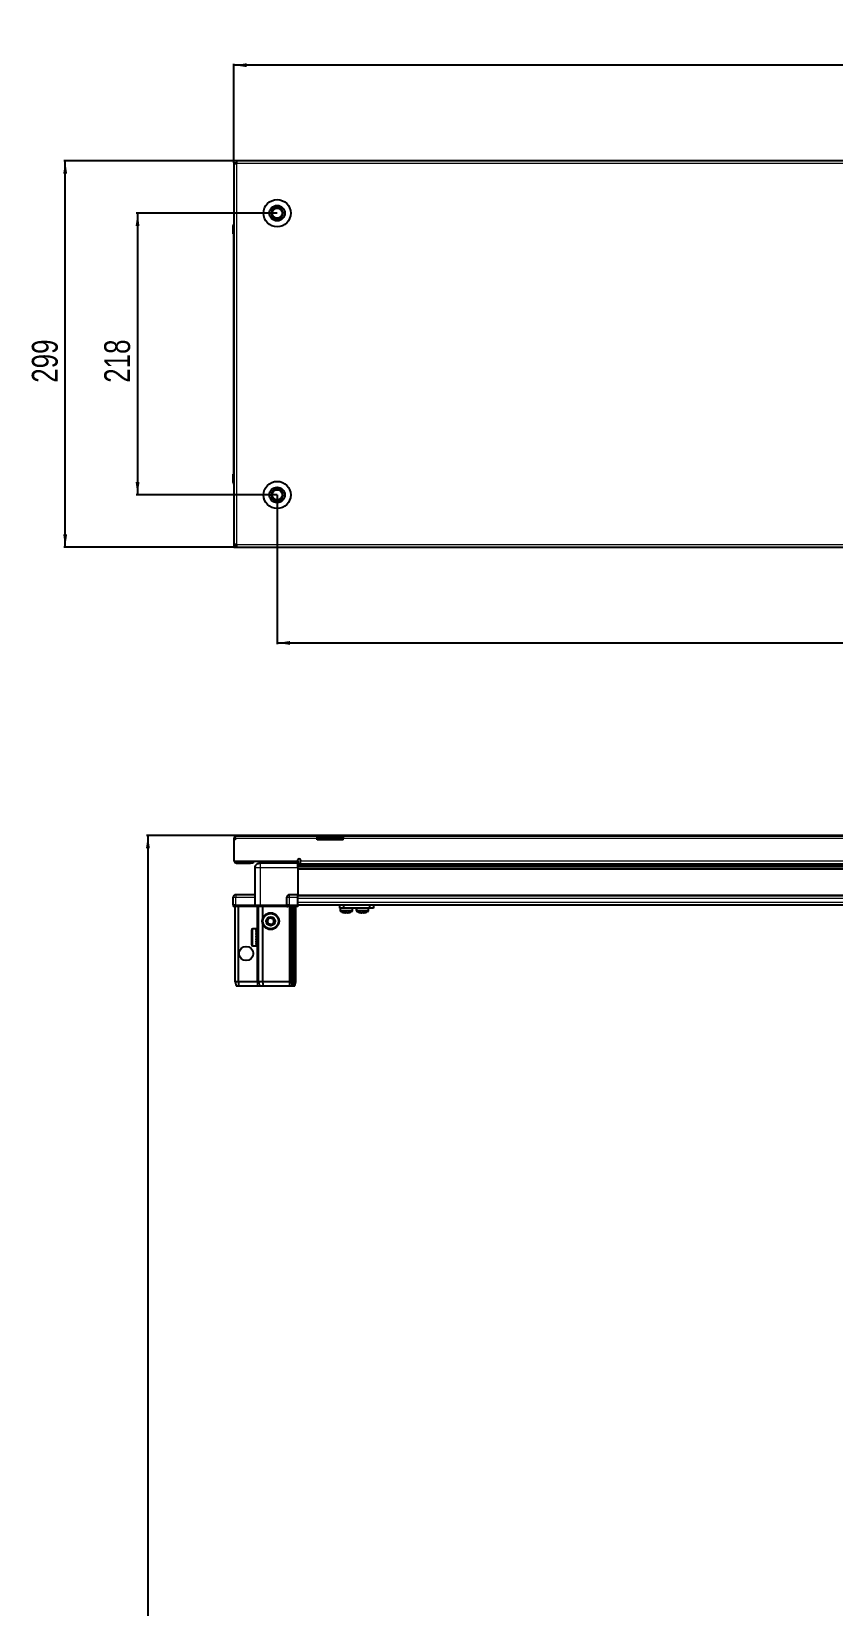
# Model space of a CAD drawing. Header units: millimetres. Extents: x 355 to 4756, y -1019 to 1495.
# Drawn here: x 355 to 975, y 199 to 1417 of the extents above; entities that cross this region are included whole.
import ezdxf

# ---------------------------------------------------------------- set-up
doc = ezdxf.new("R2010")
doc.units = ezdxf.units.MM
doc.layers.add('FORMAT', color=7, linetype='Continuous')
doc.styles.add('SLDTEXTSTYLE0', font='TXT', dxfattribs={"width": 0.75})
doc.dimstyles.new('SLDDIMSTYLE0', dxfattribs={"dimtxt": 20, "dimasz": 10, "dimexe": 0, "dimexo": 0.0625, "dimgap": 5, "dimtad": 2, "dimdec": 1, "dimrnd": 1e-09, "dimzin": 12, "dimdsep": 46, "dimtxsty": 'SLDTEXTSTYLE0', "dimsah": 1, "dimcen": 0.09, "dimadec": 0, "dimazin": 3, "dimtfac": 1, "dimtofl": 0, "dimtmove": 0, "dimatfit": 3, "dimfxl": 0, "dimfrac": 2, "dimtolj": 1, "dimtzin": 12, "dimarcsym": 0})

# ---------------------------------------------------------------- blocks, each defined once
blk = doc.blocks.new('_D')
at = {"layer": 'FORMAT'}
for p, q in [((511.9, 1316.5), (380.4, 1316.5)), ((381.4, 1017.5), (381.4, 1316.5)), ((511.9, 1017.5), (380.4, 1017.5))]:
    blk.add_line(p, q, dxfattribs=at)
for points in [[(381.4, 1316.5), (379.9, 1306.5), (382.9, 1306.5)], [(381.4, 1017.5), (382.9, 1027.5), (379.9, 1027.5)]]:
    blk.add_solid(points, dxfattribs=at)
at = {"layer": 'FORMAT', "insert": (355.6, 1144.8), "char_height": 20, "attachment_point": 1, "rotation": 90, "style": 'SLDTEXTSTYLE0'}
blk.add_mtext('299', dxfattribs=at)
blk = doc.blocks.new('_D_1')
at = {"layer": 'FORMAT'}
for p, q in [((511.9, 1316.5), (511.9, 1391.5)), ((1510.9, 1390.5), (511.9, 1390.5)), ((1510.9, 1316.5), (1510.9, 1391.5))]:
    blk.add_line(p, q, dxfattribs=at)
for points in [[(511.9, 1390.5), (521.9, 1389), (521.9, 1392)], [(1510.9, 1390.5), (1500.9, 1392), (1500.9, 1389)]]:
    blk.add_solid(points, dxfattribs=at)
at = {"layer": 'FORMAT', "insert": (989.2, 1416.3), "char_height": 20, "attachment_point": 1, "style": 'SLDTEXTSTYLE0'}
blk.add_mtext('999', dxfattribs=at)
blk = doc.blocks.new('_D_2')
at = {"layer": 'FORMAT'}
for p, q in [((545.4, 1058), (545.4, 942.5)), ((1477.4, 1058), (1477.4, 942.5)), ((545.4, 943.5), (1477.4, 943.5))]:
    blk.add_line(p, q, dxfattribs=at)
for points in [[(545.4, 943.5), (555.4, 942), (555.4, 945)], [(1477.4, 943.5), (1467.4, 945), (1467.4, 942)]]:
    blk.add_solid(points, dxfattribs=at)
at = {"layer": 'FORMAT', "insert": (989.2, 969.3), "char_height": 20, "attachment_point": 1, "style": 'SLDTEXTSTYLE0'}
blk.add_mtext('932', dxfattribs=at)
blk = doc.blocks.new('_D_4')
at = {"layer": 'FORMAT'}
for p, q in [((545.4, 1276), (436.4, 1276)), ((437.4, 1276), (437.4, 1058)), ((545.4, 1058), (436.4, 1058))]:
    blk.add_line(p, q, dxfattribs=at)
for points in [[(437.4, 1276), (435.9, 1266), (438.9, 1266)], [(437.4, 1058), (438.9, 1068), (435.9, 1068)]]:
    blk.add_solid(points, dxfattribs=at)
at = {"layer": 'FORMAT', "insert": (411.6, 1144.8), "char_height": 20, "attachment_point": 1, "rotation": 90, "style": 'SLDTEXTSTYLE0'}
blk.add_mtext('218', dxfattribs=at)
blk = doc.blocks.new('_D_8')
at = {"layer": 'FORMAT'}
for p, q in [((1005.6, 794.5), (444.4, 794.5)), ((445.4, 794.5), (445.4, -1012.5)), ((514, -1012.5), (444.4, -1012.5))]:
    blk.add_line(p, q, dxfattribs=at)
for points in [[(445.4, 794.5), (443.9, 784.5), (446.9, 784.5)], [(445.4, -1012.5), (446.9, -1002.5), (443.9, -1002.5)]]:
    blk.add_solid(points, dxfattribs=at)
at = {"layer": 'FORMAT', "insert": (419.6, -138.5), "char_height": 20, "attachment_point": 1, "rotation": 90, "style": 'SLDTEXTSTYLE0'}
blk.add_mtext('1807', dxfattribs=at)

msp = doc.modelspace()

# ---------------------------------------------------------------- linework, layer by layer
at = {"color": 7, "linetype": 'Continuous', "lineweight": 25}
for p, q in [((514, 1316.51), (511.9, 1316.51)), ((511.9, 1315.01), (511.9, 1316.51)), ((514, 1316.51), (514, 1314.41)), ((1508.8, 1316.51), (514, 1316.51)), ((511.9, 1315.01), (514, 1315.01)), ((511.9, 1315.01), (511.9, 1314.41)), ((511.9, 1314.41), (511.9, 1019.61)), ((511.9, 1314.41), (514, 1314.41)), ((511.4, 1266.51), (511.4, 1260.01)), ((511.4, 1260.01), (511.4, 1266.51)), ((511.4, 1260.01), (511.4, 1260.01)), ((511.9, 1260.01), (511.4, 1260.01)), ((511.55, 1260.01), (511.55, 1074.01)), ((511.4, 1074.01), (511.4, 1074.01)), ((511.4, 1067.51), (511.4, 1074.01)), ((511.4, 1074.01), (511.4, 1074.01)), ((511.4, 1074.01), (511.4, 1067.51)), ((511.9, 1074.01), (511.4, 1074.01)), ((511.9, 1066.18), (511.9, 1066.18)), ((514, 1019.61), (511.9, 1019.61)), ((511.9, 1019.61), (511.9, 1019.01)), ((511.9, 1019.01), (511.9, 1017.51)), ((514, 1019.01), (511.9, 1019.01)), ((511.9, 1017.51), (514, 1017.51)), ((514, 1019.61), (514, 1017.51)), ((514, 1017.51), (1508.8, 1017.51)), ((512.9, 792.11), (511.9, 792.11)), ((511.9, 792.11), (511.9, 791.21)), ((512.9, 792.11), (512.9, 791.21)), ((513.5, 794.21), (576.4, 794.21)), ((576.4, 792.11), (576.4, 794.21)), ((576.4, 794.21), (586.4, 794.21)), ((586.4, 792.71), (576.4, 792.71)), ((576.4, 791.21), (576.4, 792.11)), ((586.4, 794.21), (596.4, 794.21)), ((596.4, 792.71), (586.4, 792.71)), ((596.4, 794.21), (1426.4, 794.21)), ((596.4, 794.21), (596.4, 792.11)), ((596.4, 791.21), (596.4, 792.11)), ((511.9, 791.21), (511.9, 774.71)), ((512.9, 791.21), (511.9, 791.21)), ((596.4, 791.21), (576.4, 791.21)), ((511.9, 774.71), (561.4, 774.71)), ((514, 773.21), (524.9, 773.21)), ((526.9, 773.21), (524.9, 773.21)), ((526.9, 774.71), (526.9, 773.21)), ((528.4, 740.71), (528.4, 769.71)), ((532.15, 774.71), (532.15, 773.21)), ((561.4, 773.21), (532.4, 773.21)), ((558.65, 773.21), (558.65, 774.71)), ((561.25, 773.21), (561.25, 769.71)), ((561.4, 774.71), (561.4, 775.56)), ((561.4, 774.71), (561.4, 773.21)), ((561.4, 772.56), (585.27, 772.56)), ((1461.4, 770.77), (561.4, 770.77)), ((1461.4, 770.74), (561.4, 770.74)), ((561.4, 769.71), (561.4, 748.71)), ((563.4, 775.56), (563.4, 774.81)), ((563.4, 772.71), (563.4, 774.81)), ((563.4, 772.71), (998.9, 772.71)), ((579.9, 772.71), (579.9, 772.56)), ((580.06, 772.71), (580.06, 772.56)), ((580.26, 772.71), (580.26, 772.56)), ((580.82, 772.71), (580.82, 772.56)), ((581.23, 772.71), (581.23, 772.56)), ((582.12, 772.71), (582.12, 772.56)), ((582.7, 772.71), (582.7, 772.56)), ((583.84, 772.71), (583.84, 772.56)), ((584.54, 772.71), (584.54, 772.56)), ((585.27, 772.56), (585.81, 772.56)), ((585.81, 772.71), (585.81, 772.56)), ((585.81, 772.56), (585.82, 772.56)), ((585.82, 772.56), (586.55, 772.56)), ((586, 772.71), (586, 772.56)), ((586.5, 772.71), (586.5, 772.56)), ((586.55, 772.71), (586.55, 772.56)), ((586.55, 772.56), (587.52, 772.56)), ((586.55, 772.56), (586.55, 772.56)), ((587.52, 772.56), (1435.27, 772.56)), ((587.84, 772.71), (587.84, 772.56)), ((587.86, 772.71), (587.86, 772.56)), ((588.55, 772.71), (588.55, 772.56)), ((589.73, 772.71), (589.73, 772.56)), ((590.34, 772.71), (590.34, 772.56)), ((591.29, 772.71), (591.29, 772.56)), ((591.74, 772.71), (591.74, 772.56)), ((592.37, 772.71), (592.37, 772.56)), ((592.62, 772.71), (592.62, 772.56)), ((592.87, 772.71), (592.87, 772.56)), ((592.89, 772.71), (592.89, 772.56)), ((511.4, 740.71), (511.4, 746.71)), ((528.4, 748.71), (513.4, 748.71)), ((552.9, 740.71), (552.9, 746.71)), ((561.4, 748.71), (554.9, 748.71)), ((561.4, 746.71), (561.4, 748.71)), ((561.4, 748.06), (1461.4, 748.06)), ((561.4, 740.71), (561.4, 746.71)), ((511.4, 740.71), (511.4, 740.38)), ((513.4, 740.71), (511.4, 740.71)), ((511.4, 740.71), (511.4, 740.71)), ((511.4, 740.71), (511.4, 740.38)), ((511.4, 740.38), (511.9, 739.51)), ((511.4, 740.38), (511.9, 739.51)), ((511.9, 739.51), (513.4, 739.51)), ((512.9, 681.21), (512.9, 739.51)), ((513.4, 740.71), (528.2, 740.71)), ((528.2, 739.51), (513.4, 739.51)), ((515.4, 681.21), (515.4, 739.51)), ((528.2, 740.71), (528.4, 740.71)), ((528.4, 739.51), (528.2, 739.51)), ((528.4, 740.71), (528.4, 739.51)), ((528.4, 740.71), (532.4, 740.71)), ((532.4, 739.51), (528.4, 739.51)), ((530.9, 681.21), (530.9, 739.51)), ((532.4, 740.71), (552.7, 740.71)), ((552.7, 739.51), (532.4, 739.51)), ((534.4, 730.71), (534.4, 739.51)), ((552.7, 740.71), (552.9, 740.71)), ((552.9, 739.51), (552.7, 739.51)), ((552.9, 740.71), (552.9, 739.51)), ((554.9, 740.71), (552.9, 740.71)), ((552.9, 740.71), (554.9, 740.71)), ((552.9, 739.51), (553.57, 739.51)), ((561.4, 739.51), (553.57, 739.51)), ((554.9, 740.71), (561.4, 740.71)), ((554.9, 740.38), (561.4, 740.38)), ((555.9, 681.21), (555.9, 739.51)), ((556.9, 681.21), (556.9, 739.51)), ((558.4, 681.21), (558.4, 739.51)), ((559.9, 681.21), (559.9, 739.51)), ((561.4, 740.86), (1461.4, 740.86)), ((561.4, 740.71), (561.4, 740.38)), ((561.4, 740.38), (561.4, 739.51)), ((593.85, 738.36), (593.85, 740.86)), ((596.85, 738.36), (593.85, 738.36)), ((594.2, 738.36), (594.2, 736.46)), ((596.85, 740.86), (596.85, 738.36)), ((617.05, 738.36), (596.85, 738.36)), ((603.7, 736.46), (603.7, 738.36)), ((606.65, 738.36), (606.65, 736.46)), ((606.7, 738.36), (606.7, 736.46)), ((616.2, 736.46), (616.2, 738.36)), ((617.05, 738.36), (617.05, 740.86)), ((620.05, 738.36), (617.05, 738.36)), ((620.05, 740.86), (620.05, 738.36)), ((525.7, 710.01), (525.7, 721.41)), ((529.4, 722.21), (526.5, 722.21)), ((528.9, 722.12), (529.4, 722.12)), ((528.9, 722.12), (528.9, 721.95)), ((528.9, 721.95), (529.4, 721.95)), ((528.9, 721.47), (529.4, 721.47)), ((528.9, 721.47), (528.9, 721.09)), ((528.9, 721.09), (529.4, 721.09)), ((528.9, 720.25), (529.4, 720.25)), ((528.9, 720.25), (528.9, 719.69)), ((528.9, 719.69), (529.4, 719.69)), ((528.9, 718.59), (529.4, 718.59)), ((528.9, 718.59), (528.9, 717.91)), ((529.4, 722.12), (529.4, 722.21)), ((529.4, 721.95), (529.4, 722.12)), ((529.4, 721.47), (529.4, 721.95)), ((529.4, 721.09), (529.4, 721.47)), ((529.4, 720.25), (529.4, 721.09)), ((529.4, 719.69), (529.4, 720.25)), ((529.5, 720.11), (529.4, 720.11)), ((529.4, 718.59), (529.4, 719.69)), ((529.4, 717.91), (529.4, 718.59)), ((529.5, 718.6), (529.5, 720.11)), ((529.5, 711.31), (529.5, 718.6)), ((530.38, 719.02), (529.9, 719.71)), ((529.9, 711.71), (529.9, 719.71)), ((530.86, 719.71), (530.38, 719.02)), ((530.38, 712.4), (530.38, 719.02)), ((530.9, 719.71), (530.86, 719.71)), ((530.86, 711.71), (530.86, 719.71)), ((534.4, 681.21), (534.4, 725.71)), ((526.5, 709.21), (529.4, 709.21)), ((528.9, 717.91), (529.4, 717.91)), ((528.9, 716.65), (529.4, 716.65)), ((528.9, 716.65), (528.9, 715.91)), ((528.9, 716.35), (529.4, 716.35)), ((528.9, 715.91), (529.4, 715.91)), ((528.9, 714.61), (529.4, 714.61)), ((528.9, 714.61), (528.9, 713.89)), ((528.9, 714.48), (529.4, 714.48)), ((528.9, 713.89), (529.4, 713.89)), ((528.9, 712.69), (529.4, 712.69)), ((528.9, 712.69), (528.9, 712.06)), ((528.9, 712.06), (529.4, 712.06)), ((528.9, 711.06), (529.4, 711.06)), ((528.9, 711.06), (528.9, 710.57)), ((528.9, 710.57), (529.4, 710.57)), ((528.9, 709.88), (529.4, 709.88)), ((528.9, 709.88), (528.9, 709.6)), ((528.9, 709.6), (529.4, 709.6)), ((528.9, 709.28), (529.4, 709.28)), ((528.9, 709.28), (528.9, 709.22)), ((528.9, 709.22), (529.4, 709.22)), ((529.4, 716.65), (529.4, 717.91)), ((529.4, 716.35), (529.4, 716.65)), ((529.4, 714.61), (529.4, 715.91)), ((529.4, 713.89), (529.4, 714.48)), ((529.4, 712.69), (529.4, 713.89)), ((529.4, 712.06), (529.4, 712.69)), ((529.4, 711.06), (529.4, 712.06)), ((529.4, 711.31), (529.5, 711.31)), ((529.4, 710.57), (529.4, 711.06)), ((529.4, 709.88), (529.4, 710.57)), ((529.4, 709.6), (529.4, 709.88)), ((529.4, 709.28), (529.4, 709.6)), ((529.4, 709.22), (529.4, 709.28)), ((529.4, 709.21), (529.4, 709.22)), ((529.9, 711.71), (530.38, 712.4)), ((530.38, 712.4), (530.86, 711.71)), ((530.86, 711.71), (530.9, 711.71)), ((515.4, 681.21), (512.9, 681.21)), ((512.9, 681.21), (513.7, 678.21)), ((513.7, 678.21), (515.55, 678.21)), ((529.9, 681.21), (515.4, 681.21)), ((515.4, 681.21), (515.55, 678.21)), ((515.55, 678.21), (529.9, 678.21)), ((530.9, 681.21), (529.9, 681.21)), ((529.9, 678.21), (531.7, 678.21)), ((534.4, 681.21), (530.9, 681.21)), ((530.9, 681.21), (531.7, 678.21)), ((531.7, 678.21), (534.73, 678.21)), ((554.9, 681.21), (534.4, 681.21)), ((534.73, 678.21), (534.4, 681.21)), ((534.73, 678.21), (554.9, 678.21)), ((555.9, 681.21), (554.9, 681.21)), ((554.9, 678.21), (556.7, 678.21)), ((556.9, 681.21), (555.9, 681.21)), ((556.7, 678.21), (555.9, 681.21)), ((556.7, 678.21), (557.44, 678.21)), ((557.44, 678.21), (556.9, 681.21)), ((558.4, 681.21), (556.9, 681.21)), ((557.44, 678.21), (557.94, 678.21)), ((557.94, 678.21), (558.4, 681.21)), ((557.94, 678.21), (559.09, 678.21)), ((559.9, 681.21), (558.4, 681.21)), ((559.09, 678.21), (559.9, 681.21))]:
    msp.add_line(p, q, dxfattribs=at)
at = {"color": 8, "linetype": 'Continuous', "lineweight": 18}
for p, q in [((514, 1314.41), (514, 1019.61)), ((1508.8, 1314.41), (514, 1314.41)), ((511.9, 1266.51), (511.4, 1266.51)), ((511.9, 1067.51), (511.4, 1067.51)), ((514, 1019.61), (1508.8, 1019.61)), ((576.4, 792.11), (512.9, 792.11)), ((586.4, 792.71), (586.4, 794.21)), ((1426.4, 792.11), (596.4, 792.11)), ((514, 774.71), (514, 773.21)), ((524.9, 773.21), (524.9, 774.71)), ((532.4, 769.71), (561.4, 769.71)), ((532.4, 740.71), (532.4, 769.71)), ((561.4, 773.21), (563.4, 773.21)), ((1461.4, 771.98), (561.4, 771.98)), ((561.4, 769.53), (1461.4, 769.53)), ((1461.4, 768.12), (561.4, 768.12)), ((563.4, 774.81), (998.9, 774.81)), ((511.4, 746.71), (513.4, 746.71)), ((513.4, 748.71), (513.4, 746.71)), ((513.4, 746.71), (528.4, 746.71)), ((513.4, 740.71), (513.4, 746.71)), ((552.9, 746.71), (554.9, 746.71)), ((554.9, 746.71), (554.9, 748.71)), ((554.9, 746.71), (561.4, 746.71)), ((554.9, 740.71), (554.9, 746.71)), ((561.4, 748.71), (1461.4, 748.71)), ((561.4, 746.06), (1461.4, 746.06)), ((513.4, 740.71), (513.4, 739.51)), ((528.2, 739.51), (528.2, 740.71)), ((529.9, 719.71), (529.9, 739.51)), ((532.4, 740.71), (532.4, 739.51)), ((552.7, 739.51), (552.7, 740.71)), ((554.9, 740.71), (554.9, 740.38)), ((554.9, 681.21), (554.9, 739.51)), ((561.4, 742.86), (1461.4, 742.86)), ((603.7, 736.46), (594.2, 736.46)), ((603.5, 736.09), (594.39, 736.09)), ((606.7, 736.46), (606.65, 736.46)), ((616.2, 736.46), (606.7, 736.46)), ((606.89, 736.09), (606.84, 736.09)), ((616, 736.09), (606.89, 736.09)), ((526.5, 709.21), (526.5, 722.21)), ((529.9, 681.21), (529.9, 711.71)), ((529.9, 681.21), (529.9, 678.21)), ((554.9, 678.21), (554.9, 681.21))]:
    msp.add_line(p, q, dxfattribs=at)
at = {"color": 7, "linetype": 'Continuous', "lineweight": 25}
for centre, radius in [((545.4, 1276.01), 10.5), ((545.4, 1276.01), 6), ((545.4, 1276.01), 3.9), ((545.4, 1058.01), 10.5), ((545.4, 1058.01), 6), ((545.4, 1058.01), 3.9), ((540.4, 728.21), 6.5), ((540.4, 728.21), 3.46), ((521.4, 703.21), 5.5)]:
    msp.add_circle(centre, radius, dxfattribs=at)
at = {"color": 8, "linetype": 'Continuous', "lineweight": 18}
msp.add_circle((540.4, 728.21), 5.7, dxfattribs=at)
at = {"color": 7, "linetype": 'Continuous', "lineweight": 25}
for centre, radius, start, end in [((545.4, 1276.01), 4.62, 120, 180), ((545.4, 1276.01), 4.62, 60, 120), ((545.4, 1276.01), 4.62, 360, 60), ((513.4, 1266.51), 2, 138.57492, 180), ((513.4, 1266.51), 2, 138.59038, 180), ((545.4, 1276.01), 4.62, 180, 240), ((545.4, 1276.01), 4.62, 240, 300), ((545.4, 1276.01), 4.62, 300, 360), ((513.4, 1067.51), 2, 180, 221.39416), ((545.4, 1058.01), 4.62, 120, 180), ((545.4, 1058.01), 4.62, 60, 120), ((545.4, 1058.01), 4.62, 0, 60), ((545.4, 1058.01), 4.62, 180, 240), ((545.4, 1058.01), 4.62, 240, 300), ((545.4, 1058.01), 4.62, 300, 0), ((514, 775.31), 2.1, 196.60155, 270), ((562.4, 775.56), 1, 0, 180), ((513.4, 746.71), 2, 90, 180), ((554.9, 746.71), 2, 90, 180), ((540.4, 728.21), 2.5, 74.92207, 134.92207), ((594.65, 736.46), 0.45, 180, 235.28209), ((598.95, 742.66), 8, 235.28209, 258.9392), ((598.95, 742.66), 8, 281.00757, 304.71791), ((603.25, 736.46), 0.45, 304.71791, 0), ((607.1, 736.46), 0.45, 180, 235.28209), ((607.15, 736.46), 0.45, 180, 235.28209), ((611.4, 742.66), 8, 235.28209, 255.8287), ((611.45, 742.66), 8, 235.28209, 259.06255), ((611.45, 742.66), 8, 280.87532, 304.71791), ((615.75, 736.46), 0.45, 304.71791, 0), ((526.5, 721.41), 0.8, 90, 180), ((529.9, 720.11), 0.4, 180, 270), ((540.4, 728.21), 2.5, 134.92207, 194.92207), ((540.4, 728.21), 2.5, 194.92207, 254.92207), ((540.4, 728.21), 2.5, 254.92207, 314.92207), ((540.4, 728.21), 2.5, 14.92207, 74.92207), ((540.4, 728.21), 2.5, 314.92207, 14.92207), ((526.5, 710.01), 0.8, 180, 270), ((529.9, 711.31), 0.4, 90, 180)]:
    msp.add_arc(centre, radius, start, end, dxfattribs=at)
msp.add_ellipse((554.9, 736.92), major_axis=(0, 3.46), ratio=0.5773503, start_param=0, end_param=0.7227342, dxfattribs=at)
for points, knots in [([(540.78, 1276.01), (541.11, 1276.58), (541.67, 1277.56), (542.5, 1278.98), (542.9, 1279.69), (543.09, 1280.01)], [0, 0, 0, 0, 0.4391308, 0.7513783, 1, 1, 1, 1]), ([(543.09, 1280.01), (543.29, 1280.01), (543.99, 1280.01), (545.3, 1280.01), (546.69, 1280.01), (547.44, 1280.01), (547.71, 1280.01)], [0, 0, 0, 0, 0.1393293, 0.4852696, 0.8163565, 1, 1, 1, 1]), ([(547.71, 1280.01), (548.04, 1279.43), (548.6, 1278.45), (549.42, 1277.03), (549.83, 1276.32), (550.01, 1276.01)], [0, 0, 0, 0, 0.4391308, 0.7513783, 1, 1, 1, 1]), ([(543.09, 1272.01), (542.76, 1272.58), (542.19, 1273.56), (541.37, 1274.98), (540.96, 1275.69), (540.78, 1276.01)], [0, 0, 0, 0, 0.4391308, 0.7513783, 1, 1, 1, 1]), ([(547.71, 1272.01), (547.44, 1272.01), (546.69, 1272.01), (545.3, 1272.01), (543.99, 1272.01), (543.29, 1272.01), (543.09, 1272.01)], [0, 0, 0, 0, 0.1836435, 0.5147304, 0.8606707, 1, 1, 1, 1]), ([(550.01, 1276.01), (549.68, 1275.43), (549.12, 1274.45), (548.3, 1273.03), (547.89, 1272.32), (547.71, 1272.01)], [0, 0, 0, 0, 0.4391308, 0.7513783, 1, 1, 1, 1]), ([(540.78, 1058.01), (541.11, 1058.58), (541.67, 1059.56), (542.5, 1060.98), (542.9, 1061.69), (543.09, 1062.01)], [0, 0, 0, 0, 0.4391308, 0.7513783, 1, 1, 1, 1]), ([(543.09, 1062.01), (543.29, 1062.01), (543.99, 1062.01), (545.3, 1062.01), (546.69, 1062.01), (547.44, 1062.01), (547.71, 1062.01)], [0, 0, 0, 0, 0.1393293, 0.4852696, 0.8163565, 1, 1, 1, 1]), ([(547.71, 1062.01), (548.04, 1061.43), (548.6, 1060.45), (549.42, 1059.03), (549.83, 1058.32), (550.01, 1058.01)], [0, 0, 0, 0, 0.4391308, 0.7513783, 1, 1, 1, 1]), ([(543.09, 1054.01), (542.76, 1054.58), (542.19, 1055.56), (541.37, 1056.98), (540.96, 1057.69), (540.78, 1058.01)], [0, 0, 0, 0, 0.4391308, 0.7513783, 1, 1, 1, 1]), ([(547.71, 1054.01), (547.44, 1054.01), (546.69, 1054.01), (545.3, 1054.01), (543.99, 1054.01), (543.29, 1054.01), (543.09, 1054.01)], [0, 0, 0, 0, 0.1836435, 0.5147304, 0.8606707, 1, 1, 1, 1]), ([(550.01, 1058.01), (549.68, 1057.43), (549.12, 1056.45), (548.3, 1055.03), (547.89, 1054.32), (547.71, 1054.01)], [0, 0, 0, 0, 0.4391308, 0.7513783, 1, 1, 1, 1]), ([(513.5, 794.12), (513.41, 794.11), (513.09, 794.06), (512.61, 793.73), (512.14, 793.19), (511.92, 792.6), (511.9, 792.24), (511.9, 792.11)], [0, 0, 0, 0, 0.0892624, 0.3475085, 0.6057515, 0.8639944, 1, 1, 1, 1]), ([(512.9, 792.11), (512.94, 792.37), (513.03, 792.86), (513.17, 793.5), (513.3, 793.97), (513.41, 794.19), (513.47, 794.21), (513.5, 794.21)], [0, 0, 0, 0, 0.2302553, 0.4485219, 0.6667858, 0.8850496, 1, 1, 1, 1]), ([(528.4, 769.71), (528.44, 770.15), (528.51, 770.83), (528.95, 771.65), (529.4, 772.21), (529.96, 772.66), (530.78, 773.09), (531.46, 773.17), (531.9, 773.21)], [0, 0, 0, 0, 0.2394568, 0.3683607, 0.5, 0.6316393, 0.7605432, 1, 1, 1, 1]), ([(532.4, 773.21), (532.33, 773.21), (532.2, 773.21), (532.03, 773.21), (531.92, 773.21), (531.9, 773.21), (531.9, 773.21)], [0, 0, 0, 0, 0.2493943, 0.5003335, 0.7501667, 1, 1, 1, 1]), ([(561.4, 769.71), (561.4, 770.11), (561.4, 770.89), (561.4, 771.94), (561.4, 772.73), (561.4, 773.15), (561.4, 773.2), (561.4, 773.21)], [0, 0, 0, 0, 0.2146939, 0.4293877, 0.6440816, 0.8587754, 1, 1, 1, 1]), ([(537.61, 728.96), (537.97, 729.33), (538.66, 730.01), (539.34, 730.69), (539.65, 731)], [0, 0, 0, 0, 0.5346859, 1, 1, 1, 1]), ([(539.65, 731), (540.15, 730.87), (541.08, 730.62), (542.01, 730.37), (542.44, 730.25)], [0, 0, 0, 0, 0.5346859, 1, 1, 1, 1]), ([(597.45, 734.81), (597.45, 734.81), (597.45, 734.8), (597.31, 734.84), (597.13, 734.89), (596.98, 734.94), (596.91, 734.97), (596.89, 734.98), (596.89, 734.99), (596.91, 734.99), (596.93, 734.98), (597, 734.97), (597.29, 734.9), (597.67, 734.83), (598.08, 734.8), (598.36, 734.82), (598.51, 734.89), (598.61, 734.96), (598.69, 734.98), (598.71, 734.99), (598.73, 734.99), (598.76, 734.99), (598.79, 734.98), (598.9, 734.95), (599.05, 734.88), (599.28, 734.82), (599.57, 734.8), (599.92, 734.82), (600.22, 734.87), (600.47, 734.92), (600.58, 734.95), (600.66, 734.97), (600.72, 734.98), (600.76, 734.98), (600.77, 734.99), (600.78, 734.99), (600.78, 734.99)], [0, 0, 0, 0, 0.0260981, 0.0798373, 0.1372046, 0.1783571, 0.1990393, 0.2033396, 0.2076895, 0.2107229, 0.2145438, 0.2214795, 0.2486016, 0.3557772, 0.404897, 0.4544227, 0.54605, 0.5914038, 0.5971187, 0.6013251, 0.6043817, 0.6074438, 0.6119905, 0.6242286, 0.6785193, 0.7597502, 0.8043048, 0.8490258, 0.923625, 0.9513598, 0.9687075, 0.9799959, 0.9911421, 0.9954732, 0.998845, 1, 1, 1, 1]), ([(600.78, 734.99), (600.78, 734.99), (600.79, 734.99), (600.79, 734.98), (600.75, 734.94), (600.61, 734.88), (600.47, 734.82), (600.42, 734.8), (600.46, 734.81), (600.48, 734.81)], [0, 0, 0, 0, 0.0151829, 0.0365363, 0.0956997, 0.3601423, 0.6752387, 0.8745348, 1, 1, 1, 1]), ([(609.93, 734.81), (609.94, 734.81), (609.96, 734.81), (609.81, 734.85), (609.65, 734.92), (609.54, 734.97), (609.53, 734.98), (609.54, 734.99), (609.55, 734.99), (609.58, 734.98), (609.67, 734.96), (610.01, 734.89), (610.43, 734.81), (610.86, 734.8), (611.08, 734.83), (611.25, 734.89), (611.37, 734.94), (611.45, 734.97), (611.5, 734.98), (611.53, 734.99), (611.55, 734.99), (611.58, 734.98), (611.63, 734.97), (611.77, 734.9), (611.92, 734.83), (612.23, 734.8), (612.61, 734.82), (613, 734.89), (613.3, 734.96), (613.4, 734.98), (613.43, 734.99), (613.44, 734.99), (613.45, 734.99), (613.44, 734.98), (613.39, 734.95), (613.21, 734.88), (613.01, 734.82), (612.97, 734.81), (612.96, 734.81)], [0, 0, 0, 0, 0.0283629, 0.08068229, 0.1383562, 0.16729235, 0.17091751, 0.17379549, 0.1766977, 0.18004982, 0.18639917, 0.21307731, 0.31901904, 0.35398038, 0.39928328, 0.44764465, 0.48233679, 0.49977215, 0.50339732, 0.50706434, 0.5096216, 0.51284268, 0.51868955, 0.54155386, 0.63190424, 0.67331293, 0.71506372, 0.79230674, 0.83054067, 0.83535832, 0.8389044, 0.84148121, 0.84406255, 0.84789549, 0.85821238, 0.90398018, 0.97245884, 1, 1, 1, 1]), ([(538.35, 726.18), (538.26, 726.51), (538.05, 727.3), (537.79, 728.27), (537.64, 728.84), (537.61, 728.96)], [0, 0, 0, 0, 0.36290056, 0.86687533, 1, 1, 1, 1]), ([(541.14, 725.42), (540.64, 725.56), (539.71, 725.81), (538.78, 726.06), (538.35, 726.18)], [0, 0, 0, 0, 0.53468586, 1, 1, 1, 1]), ([(543.18, 727.46), (542.82, 727.1), (542.14, 726.42), (541.46, 725.74), (541.14, 725.42)], [0, 0, 0, 0, 0.5346859, 1, 1, 1, 1]), ([(542.44, 730.25), (542.47, 730.13), (542.63, 729.55), (542.88, 728.59), (543.09, 727.8), (543.18, 727.46)], [0, 0, 0, 0, 0.1331247, 0.6370994, 1, 1, 1, 1])]:
    msp.add_open_spline(points, degree=3, knots=knots, dxfattribs=at)
at = {"color": 8, "linetype": 'Continuous', "lineweight": 18}
msp.add_open_spline([(528.4, 769.71), (528.46, 769.71), (528.58, 769.71), (529.5, 769.71), (530.82, 769.71), (531.87, 769.71), (532.4, 769.71)], degree=3, dxfattribs=at)
msp.add_open_spline([(532.4, 769.71), (532.4, 770.15), (532.4, 770.83), (532.4, 771.65), (532.4, 772.21), (532.4, 772.66), (532.4, 773.09), (532.4, 773.17), (532.4, 773.21)], degree=3, knots=[0, 0, 0, 0, 0.2394568, 0.3683607, 0.5, 0.6316393, 0.7605432, 1, 1, 1, 1], dxfattribs=at)

# ---------------------------------------------------------------- dimensions: what is measured, and where the dimension line sits
at = {"layer": 'FORMAT'}
dim = msp.add_linear_dim(base=(511.9, 1390.51), p1=(1510.9, 1316.51), p2=(511.9, 1316.51), dimstyle='SLDDIMSTYLE0', dxfattribs=at)
dim.commit()
dim.dimension.update_dxf_attribs({"geometry": '_D_1', "text_midpoint": (1011.4, 1390.51), "dimtype": 160})
for base, p1, p2, angle, picture, middle in [((381.4, 1316.51), (511.9, 1017.51), (511.9, 1316.51), 90, '_D', (381.4, 1167.01)), ((437.4, 1058.01), (545.4, 1276.01), (545.4, 1058.01), 90, '_D_4', (437.4, 1167.01)), ((1477.4, 943.51), (545.4, 1058.01), (1477.4, 1058.01), 0, '_D_2', (1011.4, 943.51)), ((445.4, -1012.49), (1005.61, 794.51), (514, -1012.49), 90, '_D_8', (445.4, -108.99))]:
    dim = msp.add_linear_dim(base=base, p1=p1, p2=p2, angle=angle, dimstyle='SLDDIMSTYLE0', dxfattribs=at)
    dim.commit()
    dim.dimension.update_dxf_attribs({"geometry": picture, "text_midpoint": middle, "dimtype": 160})

doc.saveas('drawing.dxf')
